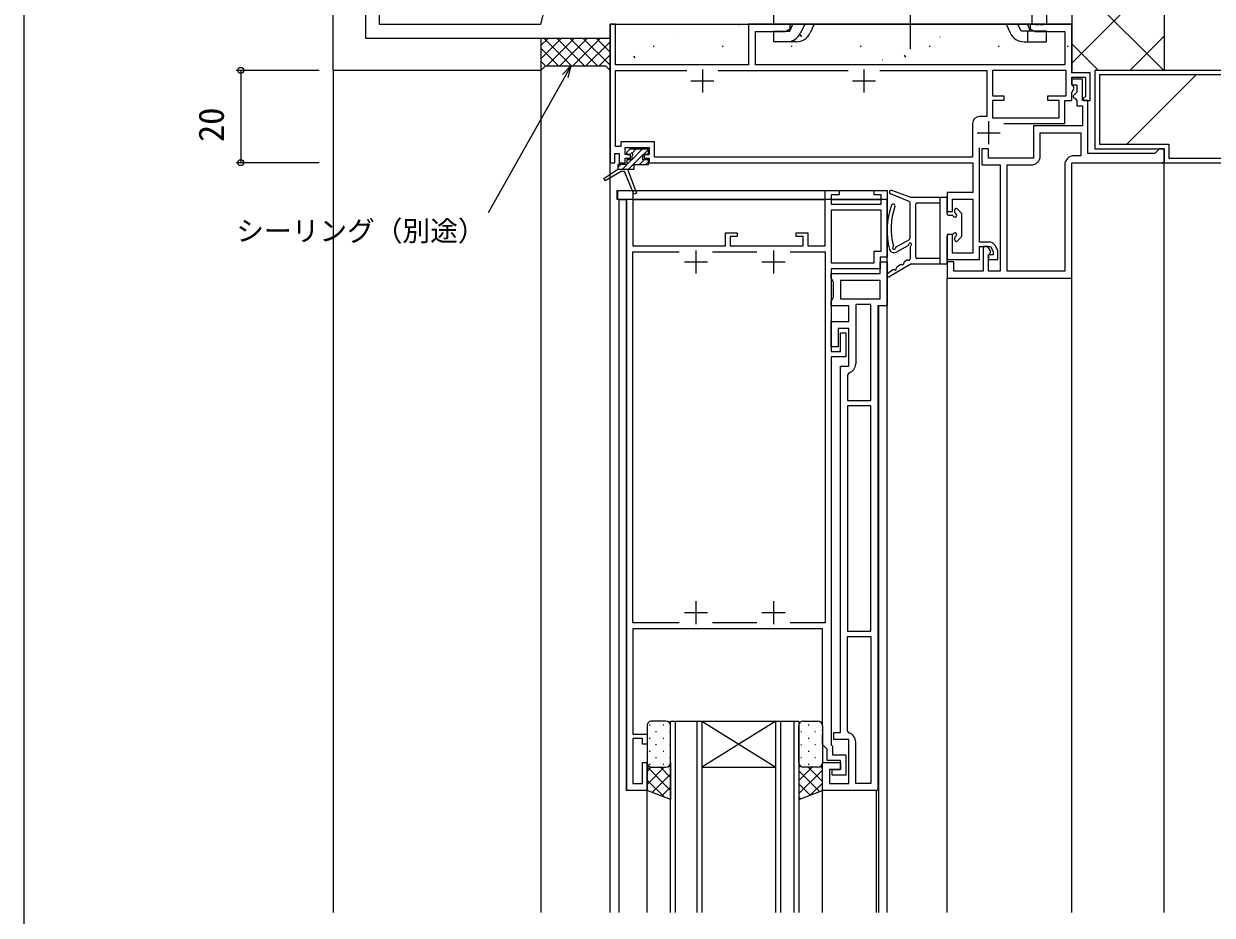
# Model space of a CAD drawing. Units: millimetres, scale not verified. Extents: x -437 to 438, y -344 to 341.
# Drawn here: x -436.8 to -179.4, y -20.1 to 173.1 of the extents above; entities that cross this region are included whole.
import ezdxf
from ezdxf.enums import TextEntityAlignment as Align

# ---------------------------------------------------------------- set-up
doc = ezdxf.new("R2010")
doc.units = ezdxf.units.MM
doc.header["$LTSCALE"] = 2
for name, color, linetype in [('0-0_0', 7, 'Continuous'), ('0-2_YKK_11', 7, 'Continuous'), ('0-4_YKK_12', 2, 'Continuous'), ('0-5_YKK_13', 4, 'Continuous'), ('0-7_YKK_D', 6, 'Continuous'), ('0-8_YKK_ZWAK', 7, 'Continuous'), ('0-9_YSS_K', 3, 'Continuous')]:
    doc.layers.add(name, color=color, linetype=linetype)
doc.styles.add('ＭＳ ゴシック', font='')
doc.styles.get('ＭＳ ゴシック').set_extended_font_data('MS Gothic')

msp = doc.modelspace()

# ---------------------------------------------------------------- linework, layer by layer
at = {"layer": '0-0_0'}
msp.add_line((-309.802, 172.711), (-309.802, 143.311), dxfattribs=at)
at = {"layer": '0-2_YKK_11'}
for p, q in [((-289.802, 163.211), (-289.802, 158.211)), ((-286.404, 163.011), (-258.201, 163.011)), ((-254.802, 163.211), (-254.802, 158.211)), ((-292.302, 160.711), (-287.302, 160.711)), ((-257.302, 160.711), (-252.302, 160.711)), ((-227.802, 152.011), (-227.802, 147.011)), ((-230.302, 149.511), (-225.302, 149.511)), ((-291.202, 124.011), (-291.202, 119.011)), ((-287.602, 123.711), (-278.002, 123.711)), ((-274.402, 124.011), (-274.402, 119.011)), ((-293.702, 121.511), (-288.702, 121.511)), ((-276.902, 121.511), (-271.902, 121.511)), ((-291.202, 48.011), (-291.202, 43.011)), ((-274.402, 48.011), (-274.402, 43.011)), ((-293.702, 45.511), (-288.702, 45.511)), ((-276.902, 45.511), (-271.902, 45.511)), ((-278.002, 43.311), (-287.602, 43.311))]:
    msp.add_line(p, q, dxfattribs=at)
for points in [[(-224.53, 151.511), (-211.302, 151.511), (-211.302, 156.511), (-209.802, 156.511), (-209.802, 158.192), (-209.242, 159.161), (-209.502, 159.611), (-209.802, 159.911), (-209.802, 161.511), (-206.802, 161.511), (-206.802, 157.273), (-207.342, 156.961), (-207.222, 156.511), (-205.802, 156.511), (-205.802, 162.511), (-209.802, 162.511), (-209.802, 173.011), (-215.844, 173.011), (-216.027, 172.891), (-216.577, 172.891), (-216.761, 173.011), (-216.844, 173.011), (-217.027, 172.891), (-217.577, 172.891), (-217.761, 173.011), (-218.802, 173.011), (-218.802, 172.011), (-217.763, 171.411), (-211.302, 171.411), (-211.302, 164.211), (-278.302, 164.211), (-278.302, 171.411), (-271.841, 171.411), (-270.802, 172.011), (-270.802, 173.011), (-279.802, 173.011), (-279.802, 164.211), (-308.602, 164.211), (-308.602, 173.011), (-309.802, 173.011)], [(-309.802, 173.011), (-309.802, 143.011), (-308.802, 143.011), (-308.802, 145.011), (-307.802, 145.011), (-307.802, 143.011), (-306.502, 143.011), (-306.502, 144.011), (-305.402, 144.011), (-305.402, 144.811), (-306.502, 144.811), (-306.502, 146.311), (-301.302, 146.311), (-301.302, 144.811), (-302.402, 144.811), (-302.402, 144.011), (-301.302, 144.011), (-301.302, 143.011), (-231.202, 143.011), (-231.202, 136.511), (-236.802, 136.511), (-236.802, 132.411), (-235.602, 132.411), (-235.602, 135.111), (-231.202, 135.111), (-231.202, 123.411), (-235.602, 123.411), (-235.602, 127.411), (-236.802, 127.411), (-236.802, 122.011), (-229.802, 122.011), (-229.802, 124.811), (-227.419, 124.811), (-226.802, 123.743), (-226.802, 123.011), (-227.802, 123.011), (-227.802, 122.011), (-225.802, 122.011), (-225.802, 124.011), (-226.408, 125.061)], [(-231.302, 151.511), (-231.302, 144.211), (-300.202, 144.211), (-300.202, 147.511), (-307.502, 147.511), (-307.502, 146.511), (-308.602, 146.511), (-308.602, 163.011), (-293.201, 163.011)], [(-251.404, 163.011), (-228.202, 163.011), (-228.202, 153.011), (-229.802, 153.011)], [(-236.806, 118.011), (-209.806, 118.011), (-209.806, 143.011), (-189.806, 143.011), (-189.806, 146.011), (-190.806, 146.011), (-191.306, 145.511), (-191.806, 145.011), (-206.306, 145.011), (-206.306, 156.511), (-207.506, 156.511), (-207.506, 161.111), (-209.806, 161.111), (-209.806, 159.911), (-208.706, 159.911), (-208.706, 158.311), (-209.006, 158.011), (-209.506, 157.511), (-209.506, 157.311), (-209.006, 156.811), (-208.706, 156.511), (-208.706, 155.311), (-207.506, 155.311), (-207.506, 151.011), (-218.106, 151.011), (-218.106, 144.011), (-227.806, 144.011), (-227.806, 146.011), (-229.306, 146.011), (-229.306, 142.511), (-225.306, 142.511), (-225.306, 119.511), (-227.806, 119.511), (-227.806, 123.015), (-227.556, 123.311), (-227.346, 123.757), (-227.955, 124.811), (-229.006, 124.811), (-229.006, 119.511), (-235.306, 119.511)], [(-216.606, 144.511), (-216.606, 149.511), (-207.806, 149.511), (-207.806, 144.511), (-209.306, 144.511)], [(-227.708, 125.811), (-229.802, 125.811), (-229.802, 146.239)], [(-211.306, 142.511), (-211.306, 119.511), (-223.806, 119.511), (-223.806, 142.511), (-218.606, 142.511)], [(-306.202, 7.011), (-306.202, 135.011), (-308.102, 135.011), (-308.102, 137.011), (-304.902, 137.011), (-304.902, 125.011), (-284.802, 125.011), (-284.802, 127.811), (-282.302, 127.811), (-282.302, 127.011), (-283.802, 127.011), (-283.802, 125.011), (-268.002, 125.011), (-268.002, 127.011), (-269.502, 127.011), (-269.502, 127.811), (-267.002, 127.811), (-267.002, 125.011), (-263.202, 125.011), (-263.202, 137.011), (-260.202, 137.011), (-260.202, 136.011), (-261.902, 136.011), (-261.902, 134.011), (-251.102, 134.011), (-251.102, 136.011), (-252.602, 136.011), (-252.602, 137.011), (-249.802, 137.011), (-249.802, 122.511), (-251.302, 122.511), (-251.302, 120.011), (-261.902, 120.011), (-261.902, 102.111), (-259.902, 102.111), (-259.902, 106.111), (-258.702, 106.111), (-258.702, 100.911), (-261.902, 100.911), (-261.902, 22.286)], [(-294.802, 43.311), (-304.902, 43.311), (-304.902, 123.711), (-294.802, 123.711)], [(-270.802, 123.711), (-263.202, 123.711), (-263.202, 43.311), (-270.802, 43.311)], [(-235.306, 119.511), (-235.306, 121.511), (-236.806, 121.511), (-236.806, 118.011)], [(-253.302, 91.511), (-253.302, 112.311), (-256.602, 112.311), (-256.602, 99.411)], [(-258.042, 97.491), (-258.402, 97.011), (-258.402, 91.511), (-253.302, 91.511)], [(-261.902, 22.286), (-261.902, 16.85), (-261.602, 16.55), (-261.602, 14.711), (-258.702, 14.711), (-258.702, 10.311), (-261.702, 10.311), (-261.702, 11.511), (-259.902, 11.511), (-259.902, 13.511), (-262.802, 13.511), (-262.802, 15.911), (-263.802, 16.911), (-263.802, 19.053), (-263.682, 19.236), (-263.682, 19.786), (-263.802, 19.969), (-263.802, 20.053), (-263.682, 20.236), (-263.682, 20.786), (-263.802, 20.969), (-263.802, 42.011), (-304.902, 42.011), (-304.902, 19.211), (-301.802, 19.211), (-301.802, 17.011), (-302.802, 17.011), (-302.802, 18.211), (-304.902, 18.211), (-304.902, 8.511), (-302.802, 8.511), (-302.802, 13.011), (-301.802, 13.011), (-301.802, 7.011), (-306.202, 7.011)], [(-258.042, 19.431), (-258.402, 19.911), (-258.402, 40.311), (-253.302, 40.311)], [(-253.302, 40.311), (-253.302, 8.511), (-256.602, 8.511), (-256.602, 17.511)]]:
    msp.add_lwpolyline(points, dxfattribs=at)
for points in [[(-211.002, 163.011), (-227.002, 163.011), (-227.002, 157.511), (-224.502, 157.511), (-224.502, 156.511), (-227.002, 156.511), (-227.002, 152.711), (-212.502, 152.711), (-212.502, 156.511), (-215.002, 156.511), (-215.002, 157.511), (-211.002, 157.511)], [(-261.902, 132.711), (-261.902, 121.311), (-252.602, 121.311), (-252.602, 123.811), (-251.102, 123.811), (-251.102, 132.711)], [(-251.802, 112.011), (-251.802, 7.011), (-263.802, 7.011), (-263.802, 13.011), (-259.902, 13.011), (-259.902, 11.511), (-262.302, 11.511), (-262.302, 8.511), (-258.102, 8.511), (-258.102, 18.011), (-261.302, 18.011), (-261.302, 19.511), (-259.902, 19.511), (-259.902, 98.911), (-258.102, 98.911), (-258.102, 107.111), (-260.402, 107.111), (-260.402, 103.111), (-261.902, 103.111), (-261.902, 108.611), (-258.102, 108.611), (-258.102, 112.011), (-261.902, 112.011), (-261.902, 113.011), (-261.652, 113.444), (-261.402, 113.877), (-261.402, 117.145), (-261.652, 117.578), (-261.902, 118.011), (-261.902, 119.011), (-251.302, 119.011), (-251.302, 121.511), (-249.802, 121.511), (-249.802, 112.011)], [(-251.302, 117.511), (-259.902, 117.511), (-259.902, 113.511), (-251.302, 113.511)], [(-258.402, 90.311), (-258.402, 41.511), (-253.302, 41.511), (-253.302, 90.311)]]:
    msp.add_lwpolyline(points, close=True, dxfattribs=at)
for centre, radius, start, end in [((-229.802, 151.511), 1.5, 90.00001, 179.99999), ((-218.606, 144.511), 2, 270, 360), ((-209.306, 142.511), 2, 89.99998, 180.00002), ((-227.708, 124.311), 1.5, 29.99999, 90.00001), ((-258.602, 99.411), 2, 286.26021, 359.99999), ((-258.602, 17.511), 2, 0.00001, 73.73979)]:
    msp.add_arc(centre, radius, start, end, dxfattribs=at)
at = {"layer": '0-4_YKK_12'}
for p, q in [((-309.802, 173.011), (-209.802, 173.011)), ((-309.802, -19.489), (-309.802, 173.011)), ((-209.802, 173.011), (-209.802, 162.811)), ((-189.802, 143.011), (-190.306, 143.011)), ((-189.802, -19.489), (-189.802, 143.011)), ((-307.802, 135.011), (-306.302, 135.011)), ((-307.802, -19.489), (-307.802, 135.011)), ((-306.302, 135.011), (-306.302, 7.011)), ((-304.902, 135.011), (-263.202, 135.011)), ((-261.902, 135.011), (-251.102, 135.011)), ((-249.802, 135.011), (-249.802, 135.011)), ((-249.8, -19.489), (-249.802, 135.011)), ((-236.802, -19.489), (-236.802, 118.011)), ((-209.802, -19.489), (-209.802, 118.011)), ((-249.802, 112.011), (-251.602, 112.011)), ((-251.602, -19.489), (-251.602, 112.011)), ((-296.702, -19.489), (-296.702, 22.011)), ((-295.702, 22.011), (-295.702, -19.489)), ((-290.902, -19.489), (-290.902, 22.011)), ((-289.902, 22.011), (-273.902, 22.011)), ((-289.902, 22.011), (-273.902, 12.011)), ((-273.902, 22.011), (-289.902, 12.011)), ((-273.902, -19.489), (-273.902, 22.011)), ((-272.902, 22.011), (-272.902, -19.489)), ((-269.902, -19.489), (-269.902, 22.011)), ((-289.902, 12.011), (-273.902, 12.011)), ((-301.802, 7.011), (-306.302, 7.011)), ((-301.802, -19.489), (-301.802, 7.011)), ((-251.602, 7.011), (-263.802, 7.011)), ((-263.802, -19.489), (-263.802, 7.011)), ((-252.102, -19.489), (-252.102, 7.011))]:
    msp.add_line(p, q, dxfattribs=at)
for points in [[(-296.702, 22.011), (-289.902, 22.011), (-289.902, -19.489)], [(-273.902, 22.011), (-268.902, 22.011), (-268.902, -19.489)]]:
    msp.add_lwpolyline(points, dxfattribs=at)
at = {"layer": '0-5_YKK_13'}
for p, q in [((-244.802, 187.092), (-244.802, 167.64)), ((-218.478, 175.311), (-218.478, 173.011)), ((-267.642, 173.011), (-268.547, 171.099)), ((-265.596, 173.011), (-266.48, 171.117)), ((-224.008, 173.011), (-223.125, 171.117)), ((-218.708, 171.511), (-219.418, 173.011)), ((-219.359, 171.511), (-219.359, 169.211)), ((-269.47, 169.211), (-272.008, 169.211)), ((-302.702, 144.703), (-305.794, 141.611)), ((-302.841, 145.911), (-305.102, 143.65)), ((-304.188, 145.911), (-305.045, 145.054)), ((-301.586, 145.819), (-302.594, 144.811)), ((-307.488, 142.611), (-308.102, 141.997)), ((-305.141, 143.611), (-307.141, 141.611)), ((-302.447, 143.611), (-303.447, 142.611)), ((-301.502, 143.209), (-302.1, 142.611)), ((-308.302, 137.011), (-308.302, 135.011)), ((-244.802, 135.511), (-248.772, 136.986)), ((-244.989, 134.587), (-249.061, 136.241)), ((-244.802, 135.511), (-237.102, 135.511)), ((-244.802, 126.631), (-244.802, 134.309)), ((-243.602, 122.511), (-243.602, 134.011)), ((-243.302, 134.311), (-238.302, 134.311)), ((-238.302, 121.011), (-238.302, 135.511)), ((-236.802, 131.911), (-236.802, 135.211)), ((-236.502, 131.611), (-235.735, 131.611)), ((-235.102, 132.244), (-235.102, 132.811)), ((-234.59, 133.023), (-233.79, 132.223)), ((-233.702, 132.011), (-233.702, 127.011)), ((-247.847, 124.772), (-244.957, 126.368)), ((-236.802, 121.311), (-236.802, 127.111)), ((-235.735, 127.411), (-236.502, 127.411)), ((-235.102, 126.211), (-235.102, 126.779)), ((-234.59, 125.999), (-233.79, 126.799)), ((-247.851, 123.627), (-245.257, 125.06)), ((-244.802, 124.792), (-244.802, 122.159)), ((-245.528, 121.861), (-246.04, 121.503)), ((-237.102, 121.011), (-244.643, 121.011)), ((-238.302, 122.211), (-243.302, 122.211)), ((-248.527, 119.762), (-249.621, 118.995)), ((-244.797, 120.968), (-249.185, 118.325)), ((-246.891, 120.907), (-247.675, 120.358)), ((-301.802, 21.011), (-301.802, 13.011)), ((-301.352, 21.169), (-301.152, 21.169)), ((-297.702, 22.011), (-300.802, 22.011)), ((-298.322, 21.169), (-298.122, 21.169)), ((-296.702, 13.011), (-296.702, 21.011)), ((-268.902, 13.011), (-268.902, 21.011)), ((-267.902, 22.011), (-264.802, 22.011)), ((-266.892, 21.169), (-266.692, 21.169)), ((-263.862, 21.169), (-263.815, 21.169)), ((-263.802, 21.011), (-263.802, 13.011)), ((-301.352, 18.339), (-301.152, 18.339)), ((-299.937, 19.754), (-299.737, 19.754)), ((-298.322, 18.339), (-298.122, 18.339)), ((-296.907, 19.754), (-296.707, 19.754)), ((-268.507, 19.754), (-268.307, 19.754)), ((-266.892, 18.339), (-266.692, 18.339)), ((-265.477, 19.754), (-265.277, 19.754)), ((-263.862, 18.339), (-263.802, 18.339)), ((-301.352, 15.509), (-301.152, 15.509)), ((-299.937, 16.924), (-299.737, 16.924)), ((-298.322, 15.509), (-298.122, 15.509)), ((-296.907, 16.924), (-296.707, 16.924)), ((-268.507, 16.924), (-268.307, 16.924)), ((-266.892, 15.509), (-266.692, 15.509)), ((-265.477, 16.924), (-265.277, 16.924)), ((-263.862, 15.509), (-263.802, 15.509)), ((-299.937, 14.094), (-299.737, 14.094)), ((-296.907, 14.094), (-296.707, 14.094)), ((-268.507, 14.094), (-268.307, 14.094)), ((-265.477, 14.094), (-265.277, 14.094)), ((-301.802, 12.078), (-296.702, 6.978)), ((-300.885, 12.015), (-301.802, 11.097)), ((-298.06, 12.011), (-301.802, 8.269)), ((-301.352, 12.679), (-301.152, 12.679)), ((-300.802, 12.011), (-297.702, 12.011)), ((-300.802, 12.011), (-297.702, 12.011)), ((-296.702, 10.54), (-300.674, 6.569)), ((-298.907, 12.011), (-296.702, 9.806)), ((-298.322, 12.679), (-298.122, 12.679)), ((-296.756, 12.688), (-296.702, 12.635)), ((-268.581, 12.277), (-268.902, 11.956)), ((-266.019, 12.011), (-268.902, 9.128)), ((-263.802, 11.399), (-268.902, 6.299)), ((-268.902, 11.219), (-264.443, 6.76)), ((-264.802, 12.011), (-267.902, 12.011)), ((-264.802, 12.011), (-267.902, 12.011)), ((-266.892, 12.679), (-266.692, 12.679)), ((-266.866, 12.011), (-263.802, 8.948)), ((-264.223, 12.196), (-263.802, 11.776)), ((-263.862, 12.679), (-263.859, 12.679)), ((-301.802, 9.249), (-298.12, 5.567)), ((-268.902, 8.391), (-266.475, 5.963)), ((-263.802, 8.571), (-266.368, 6.005)), ((-296.702, 7.712), (-298.642, 5.772)), ((-268.902, 5.562), (-268.506, 5.166))]:
    msp.add_line(p, q, dxfattribs=at)
msp.add_lwpolyline([(-215.302, 173.011), (-274.302, 173.011), (-274.302, 175.311), (-215.302, 175.311)], close=True, dxfattribs=at)
for points in [[(-271.529, 169.211), (-274.302, 169.211), (-274.302, 171.511), (-270.896, 171.511), (-270.186, 173.011)], [(-220.134, 169.211), (-217.596, 169.211), (-215.302, 169.211), (-215.302, 171.511), (-220.771, 171.511), (-221.471, 173.011)], [(-304.669, 136.205), (-306.694, 141.111), (-307.432, 141.111), (-310.854, 139.051), (-311.175, 139.557), (-308.102, 141.611), (-304.602, 141.611), (-304.602, 142.611), (-301.502, 142.611), (-301.502, 143.611), (-302.702, 143.611), (-302.702, 144.811), (-301.502, 144.811), (-301.502, 145.911), (-305.527, 145.911), (-306.239, 145.199), (-306.078, 144.811), (-305.563, 144.811), (-305.312, 144.948)], [(-304.966, 144.602), (-305.102, 144.35), (-305.102, 143.611), (-306.202, 143.611), (-306.202, 142.611), (-308.102, 142.611), (-308.102, 141.611)], [(-305.902, 141.611), (-305.902, 141.229), (-304.11, 136.424), (-304.669, 136.205)], [(-308.302, 137.011), (-249.802, 137.011), (-249.802, 135.011), (-308.302, 135.011)], [(-296.702, 13.011), (-296.702, 5.011), (-301.802, 7.011), (-301.802, 13.011)], [(-268.902, 13.011), (-268.902, 5.011), (-263.802, 7.011), (-263.802, 13.011)]]:
    msp.add_lwpolyline(points, dxfattribs=at)
for centre, radius, start, end in [((-271.529, 172.511), 3.3, 270, 334.66912), ((-269.47, 172.511), 3.3, 270, 335), ((-220.134, 172.511), 3.3, 205, 270), ((-305.102, 144.811), 0.25, 303.05571, 146.94425), ((-248.911, 136.611), 0.4, 69.61598, 247.90121), ((-248.484, 133.631), 0.4, 339.79671, 159.75603), ((-245.102, 134.309), 0.3, 0, 67.90121), ((-243.302, 134.011), 0.3, 90, 180), ((-237.102, 135.211), 0.3, 0, 90), ((-233.57, 128.288), 16.241, 160.27549, 194.38026), ((-234.689, 128.714), 14.244, 160.39759, 195.08847), ((-236.502, 131.911), 0.3, 180, 270), ((-235.735, 131.311), 0.3, 25.37693, 90), ((-235.102, 131.611), 0.4, 205.37693, 64.62307), ((-234.802, 132.811), 0.3, 45, 180), ((-234.802, 132.244), 0.3, 180, 244.62307), ((-234.002, 132.011), 0.3, 0, 45), ((-245.102, 126.631), 0.3, 298.91702, 0), ((-236.502, 127.111), 0.3, 90, 180), ((-235.735, 127.711), 0.3, 270, 334.62307), ((-235.102, 127.411), 0.4, 295.37693, 154.62307), ((-234.802, 126.779), 0.3, 115.37693, 180), ((-234.802, 126.211), 0.3, 180, 315), ((-234.002, 127.011), 0.3, 315, 0), ((-248.334, 124.503), 1, 194.38026, 298.91702), ((-248.302, 124.511), 0.3, 135.83847, 359.7798), ((-248.302, 124.511), 0.3, 135.83847, 359.7798), ((-248.733, 124.929), 0.3, 315.83847, 15.08235), ((-247.702, 124.509), 0.3, 118.91702, 179.7798), ((-247.702, 124.509), 0.3, 118.91702, 179.7798), ((-245.402, 125.323), 0.3, 298.91702, 358.91702), ((-244.802, 125.311), 0.3, 300, 178.91702), ((-244.502, 124.792), 0.3, 120, 180), ((-246.465, 121.205), 0.3, 244.99521, 4.99521), ((-245.868, 121.257), 0.3, 124.99521, 184.99521), ((-245.356, 121.615), 0.3, 64.99521, 124.99521), ((-245.102, 122.159), 0.3, 244.99521, 0), ((-244.643, 120.711), 0.3, 90, 121.06462), ((-243.302, 122.511), 0.3, 180, 270), ((-237.102, 121.311), 0.3, 270, 0), ((-249.392, 118.668), 0.4, 124.99521, 301.06462), ((-248.355, 119.516), 0.3, 64.99521, 124.99521), ((-248.101, 120.06), 0.3, 244.99521, 4.99521), ((-247.503, 120.112), 0.3, 124.99521, 184.99521), ((-246.719, 120.661), 0.3, 64.99521, 124.99521), ((-300.802, 21.011), 1, 90.0001, 180.0001), ((-297.702, 21.011), 1, 0.0001, 90.0001), ((-267.902, 21.011), 1, 89.9999, 179.9999), ((-264.802, 21.011), 1, 359.9999, 89.9999), ((-300.802, 13.011), 1, 180.0001, 270.0001), ((-300.802, 13.011), 1, 180.0001, 270.0001), ((-297.702, 13.011), 1, 270.0001, 0.0001), ((-297.702, 13.011), 1, 270.0001, 0.0001), ((-267.902, 13.011), 1, 179.9999, 269.9999), ((-267.902, 13.011), 1, 179.9999, 269.9999), ((-264.802, 13.011), 1, 269.9999, 359.9999), ((-264.802, 13.011), 1, 269.9999, 359.9999)]:
    msp.add_arc(centre, radius, start, end, dxfattribs=at)
at = {"layer": '0-7_YKK_D'}
for p, q in [((-372.806, 163.011), (-390.806, 163.011)), ((-389.806, 163.011), (-389.806, 143.011)), ((-372.806, 143.011), (-390.806, 143.011))]:
    msp.add_line(p, q, dxfattribs=at)
for points in [[(-318.266, 164.011), (-319.514, 161.788), (-336.178, 132.108)], [(-320.11, 162.122), (-318.266, 164.011), (-318.918, 161.453)]]:
    msp.add_lwpolyline(points, dxfattribs=at)
for centre in [(-389.806, 163.011), (-389.806, 143.011)]:
    msp.add_circle(centre, 0.637, dxfattribs=at)
at = {"layer": '0-8_YKK_ZWAK'}
msp.add_line((-436.8, 306.3), (-436.8, -343.7), dxfattribs=at)
at = {"layer": '0-9_YSS_K'}
for p, q in [((-189.806, 256.298), (-189.806, 163.011)), ((-209.806, 203.011), (-209.806, 173.011)), ((-209.806, 164.573), (-189.806, 184.573)), ((-189.881, 163.011), (-209.806, 182.936)), ((-281.895, 172.87), (-281.878, 172.823)), ((-324.806, 170.011), (-309.806, 170.011)), ((-324.806, 168.367), (-323.162, 170.011)), ((-324.806, 165.538), (-320.333, 170.011)), ((-318.16, 164.011), (-324.16, 170.011)), ((-323.505, 164.011), (-317.505, 170.011)), ((-315.332, 164.011), (-321.332, 170.011)), ((-320.676, 164.011), (-314.676, 170.011)), ((-312.504, 164.011), (-318.504, 170.011)), ((-317.848, 164.011), (-311.848, 170.011)), ((-309.806, 164.142), (-315.675, 170.011)), ((-309.806, 166.971), (-312.847, 170.011)), ((-309.806, 169.799), (-310.018, 170.011)), ((-268.618, 170.711), (-268.342, 170.294)), ((-238.356, 170.259), (-238.339, 170.211)), ((-197.226, 163.011), (-189.806, 170.431)), ((-320.989, 164.011), (-324.806, 167.828)), ((-315.02, 164.011), (-309.806, 169.225)), ((-300.417, 168.333), (-300.417, 168.083)), ((-295.039, 169.875), (-295.023, 169.828)), ((-285.467, 168.333), (-285.467, 168.083)), ((-270.517, 168.333), (-270.517, 168.083)), ((-255.567, 168.333), (-255.567, 168.083)), ((-240.617, 168.333), (-240.617, 168.083)), ((-225.667, 168.333), (-225.667, 168.083)), ((-210.717, 168.333), (-210.717, 168.083)), ((-204.023, 163.011), (-209.806, 168.794)), ((-323.812, 164.006), (-324.806, 165)), ((-312.191, 164.011), (-309.806, 166.396)), ((-304.75, 166.109), (-304.474, 165.692)), ((-250.833, 165.379), (-250.816, 165.332)), ((-246.102, 166.289), (-245.826, 165.872)), ((-369.806, 163.011), (-369.806, -19.489)), ((-323.806, 164.011), (-324.806, 163.011)), ((-324.806, 163.011), (-324.806, -19.489)), ((-323.806, 164.011), (-310.808, 164.011)), ((-310.808, 164.011), (-309.808, 163.011)), ((-310.086, 163.288), (-309.806, 163.568)), ((-197.839, 147.011), (-182.839, 162.011))]:
    msp.add_line(p, q, dxfattribs=at)
msp.add_lwpolyline([(-359.806, 256.298), (-359.806, 173.011), (-324.806, 173.011), (-317.306, 203.011), (-209.806, 203.011), (-209.806, 256.298)], dxfattribs=at)
for points in [[(-362.806, 170.011), (-324.806, 170.011), (-324.806, 163.011), (-369.806, 163.011), (-369.806, 208.011), (-362.806, 208.011)], [(-204.806, 163.011), (-204.806, 146.011), (-189.806, 146.011), (-189.806, 143.011), (-119.806, 143.011), (-119.806, 163.011), (-129.806, 163.011), (-129.806, 158.011), (-144.806, 158.011), (-144.806, 163.011)], [(-203.806, 162.011), (-203.806, 147.011), (-188.806, 147.011), (-188.806, 144.011), (-120.806, 144.011), (-120.806, 162.011), (-128.806, 162.011), (-128.806, 157.011), (-145.806, 157.011), (-145.806, 162.011)]]:
    msp.add_lwpolyline(points, close=True, dxfattribs=at)

# ---------------------------------------------------------------- texts
at = {"layer": '0-7_YKK_D', "style": 'ＭＳ ゴシック'}
msp.add_text('20', height=5.499, rotation=90, dxfattribs=at).set_placement((-391.806, 147.471), align=Align.BOTTOM_LEFT)
msp.add_text('シーリング（別途）', height=4.399, dxfattribs=at).set_placement((-390.764, 124.71), align=Align.BOTTOM_LEFT)

doc.saveas('drawing.dxf')
